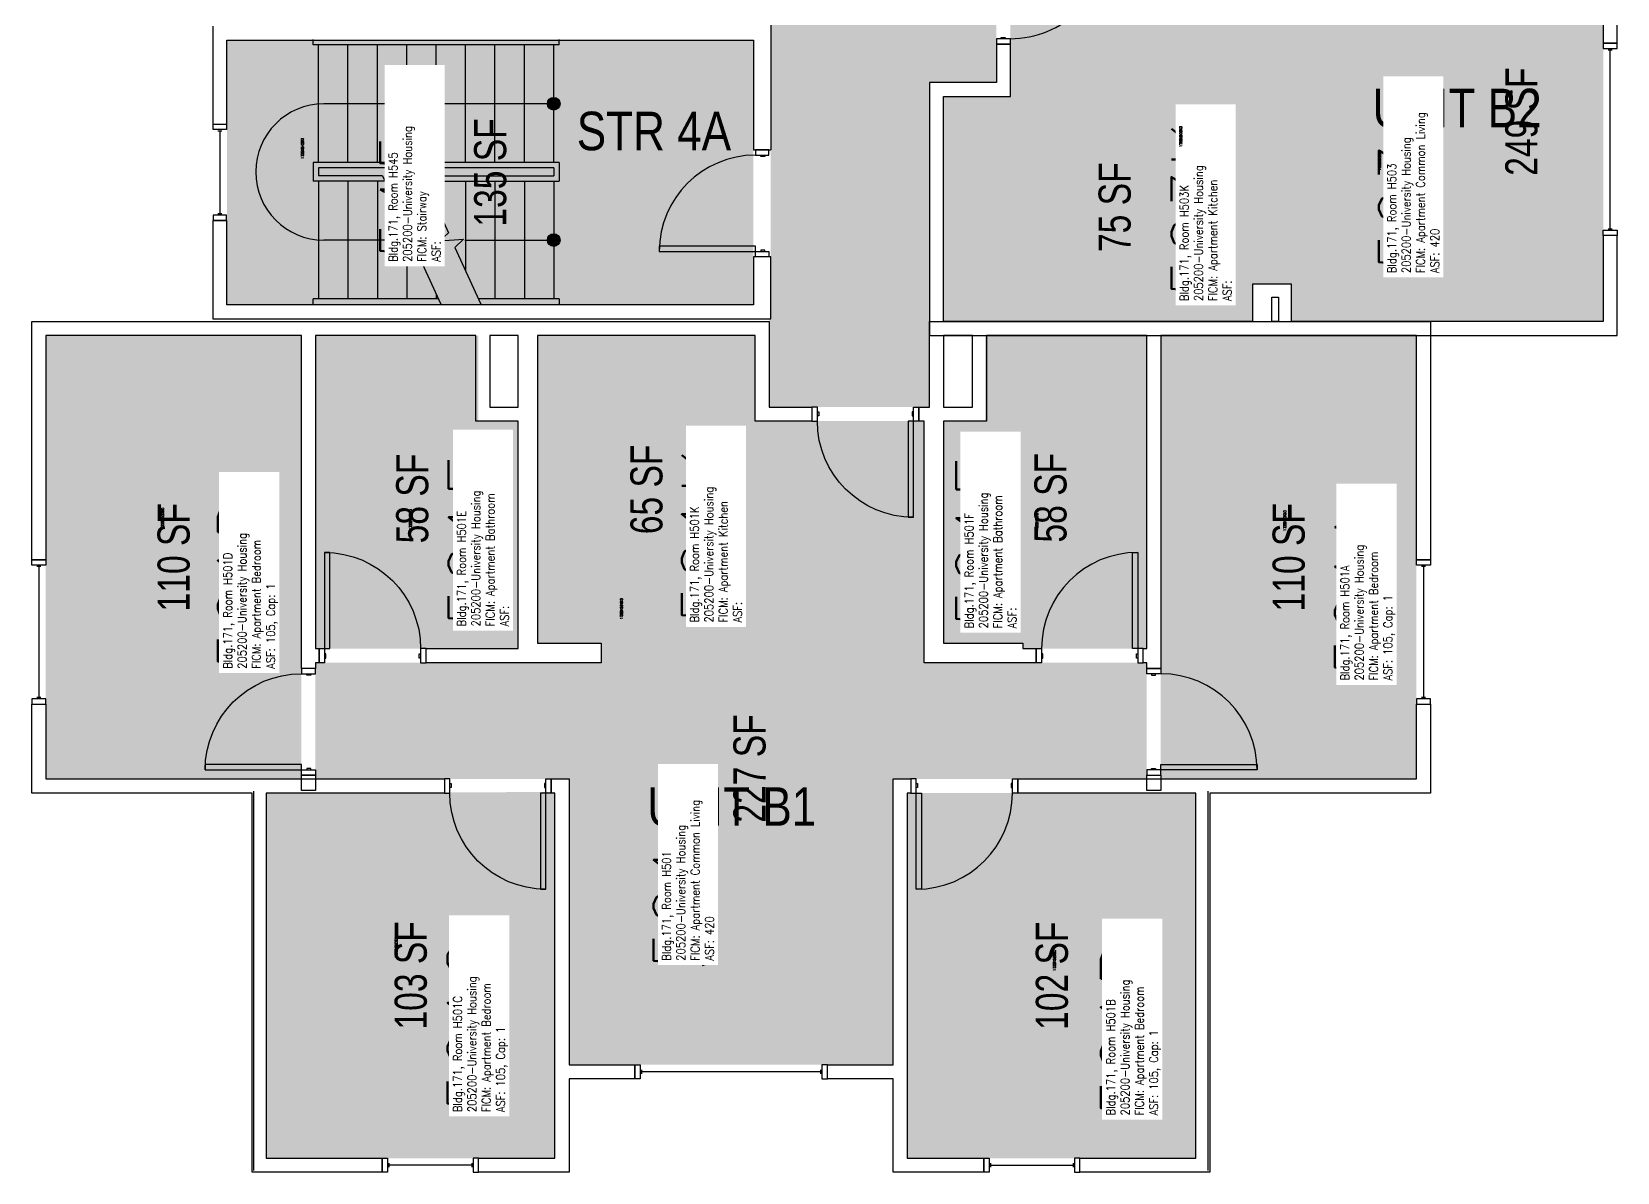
# Model space of a CAD drawing. Header units: inches. Extents: x -105 to 3698, y -798 to 1624.
# Drawn here: x -102 to 491, y -112 to 315 of the extents above; entities that cross this region are included whole.
import ezdxf
from ezdxf.enums import TextEntityAlignment as Align

# ---------------------------------------------------------------- set-up
doc = ezdxf.new("R2010")
doc.units = ezdxf.units.IN
doc.header["$LTSCALE"] = 96
doc.header["$MEASUREMENT"] = 0
for name, color, linetype in [('A-AREA-IDEN', 1, 'Continuous'), ('A-DOOR', 2, 'Continuous'), ('A-FLOR', 3, 'Continuous'), ('A-GLAZ', 1, 'Continuous'), ('A-IDEN-RNUM', 7, 'Continuous'), ('A-IDEN-SNUM', 4, 'Continuous'), ('A-IDEN-VNUM', 4, 'Continuous'), ('A-WALL', 5, 'Continuous'), ('AREA-TEXT', 3, 'Continuous'), ('Rooms-Category-Color', 7, 'Continuous'), ('Rooms-College-Color', 7, 'Continuous'), ('Rooms-Department-Color', 7, 'Continuous'), ('Rooms-Division-Color', 7, 'Continuous'), ('Rooms-Information', 7, 'Continuous')]:
    doc.layers.add(name, color=color, linetype=linetype)
doc.styles.add('AREA', font='arial.ttf', dxfattribs={"width": 0.75, "height": 12})
doc.styles.add('DIMS', font='ARIALN.TTF')
doc.styles.add('ROOMSNUMBER', font='txt.shx', dxfattribs={"height": 0.03})
doc.styles.add('ROOMVNUMBER', font='simplex.shx', dxfattribs={"width": 0.85})
doc.styles.get("Standard").update_dxf_attribs({"font": 'ARIALN.TTF'})
doc.dimstyles.new('NBA 2004', dxfattribs={"dimscale": 128, "dimtxt": 0.125, "dimasz": 0.09375, "dimexe": 0.125, "dimexo": 0.125, "dimgap": 0.0625, "dimtad": 1, "dimdec": 3, "dimzin": 3, "dimdsep": 46, "dimlunit": 4, "dimtxsty": 'DIMS', "dimblk": 'ARCHTICK', "dimcen": 0.09375, "dimdle": 0.125, "dimclrd": 256, "dimclre": 256, "dimclrt": 2, "dimadec": 0, "dimazin": 0, "dimtfac": 0.75, "dimtdec": 3, "dimtmove": 2, "dimatfit": 2, "dimfxl": 0.125, "dimfrac": 2, "dimtolj": 1, "dimtzin": 0, "dimlwd": -1, "dimlwe": -1, "dimarcsym": 0})

# ---------------------------------------------------------------- blocks, each defined once
blk = doc.blocks.new('_ArchTick')
at = {"color": 0, "linetype": 'ByBlock', "const_width": 0.15}
blk.add_lwpolyline([(-0.5, -0.5), (0.5, 0.5)], dxfattribs=at)

msp = doc.modelspace()

# ---------------------------------------------------------------- hatches: boundary and pattern name
at = {"layer": 'A-FLOR'}
h = msp.add_hatch(color=256, dxfattribs=at)
h.paths.add_polyline_path([(94.92, 286.4), (94.92, 288.98, 0.25479), (92.92, 290.07), (92.92, 285.31, 0.25479)])
h.paths.add_polyline_path([(94.92, 288.98), (94.92, 286.4, 0.294533)])
h.paths.add_polyline_path([(92.92, 287.69), (92.92, 290.07, 0.414214), (90.54, 287.69)])
h.paths.add_polyline_path([(92.92, 285.31), (92.92, 287.69), (90.54, 287.69, 0.414214)])
h = msp.add_hatch(color=256, dxfattribs=at)
h.paths.add_polyline_path([(94.92, 235.4), (94.92, 237.98, 0.25479), (92.92, 239.07), (92.92, 234.31, 0.25479)])
h.paths.add_polyline_path([(94.92, 237.98), (94.92, 235.4, 0.294533)])
h.paths.add_polyline_path([(92.92, 236.69), (92.92, 239.07, 0.414214), (90.54, 236.69)])
h.paths.add_polyline_path([(92.92, 234.31), (92.92, 236.69), (90.54, 236.69, 0.414214)])
at = {"layer": 'Rooms-Category-Color', "true_color": 0xadadad}
for points in [[(173.5, 174.25), (233.5, 174.25), (233.5, 295.64), (258.5, 295.64), (258.5, 377.97), (233.5, 377.97), (233.5, 1108.78), (258.5, 1108.78), (258.5, 1191.11), (233.5, 1191.11), (233.5, 1345.75), (223, 1345.75), (223, 1456.5), (173.5, 1456.5), (173.5, 1093.72), (148.5, 1093.72), (148.5, 1011.39), (173.5, 1011.39), (173.5, 827.36), (148.5, 827.36), (148.5, 745.03), (173.5, 745.03), (174.12, 207.25), (173.51, 207.25), (173.5, 206.25)], [(-29.38, 311.5), (167.62, 311.5), (167.62, 212.5), (-29.38, 212.51)]]:
    msp.add_hatch(color=253, dxfattribs=at).paths.add_polyline_path(points)
at = {"layer": 'Rooms-Category-Color', "true_color": 0x728ef3}
for points in [[(364.5, 616.75), (364.5, 341.75), (485.5, 341.75), (485.5, 206.25), (368.87, 206.25), (368.87, 290.39), (263.75, 290.39), (263.75, 351.52), (272.7, 351.52), (272.7, 356.77), (263.75, 356.77), (263.75, 377.97), (313.12, 377.97), (313.12, 356.77), (306.7, 356.77), (306.7, 351.52), (320.37, 351.52), (320.37, 383.22), (306.5, 383.22), (306.5, 411.97), (320.37, 411.97), (320.37, 588), (306.5, 588), (306.5, 616.75)], [(354.25, 206.25), (238.75, 206.25), (238.75, 290.39), (368.87, 290.39), (368.87, 220.25), (354.25, 220.25)], [(-1.5, 201), (-97.13, 201), (-97.13, 35.12), (-1.5, 35.12)], [(64.73, 201), (3.75, 201), (3.75, 83.87), (79.62, 83.87), (79.62, 169), (64.73, 169)], [(168.25, 201), (86.87, 201), (86.87, 85.87), (168.25, 85.87)], [(314.75, 201), (314.75, 83.87), (268.38, 83.87), (268.38, 85.87), (238.76, 85.87), (238.76, 169), (254.22, 169), (254.22, 201), (316.26, 201)], [(415.62, 201), (320, 201), (320, 76.49), (320, 35.12), (415.62, 35.12)], [(168.25, 169), (231.51, 169), (231.51, 78.62), (314.75, 78.62), (314.75, 35.12), (219.87, 35.12), (219.87, -71.75), (98.62, -71.75), (98.62, 35.12), (3.75, 35.12), (3.75, 78.62), (110.62, 78.62), (110.62, 85.87), (168.25, 85.87)], [(93.37, 30.25), (-14.63, 29.87), (-14.63, -106.75), (93.37, -106.75)], [(333.12, 29.87), (225.48, 29.87), (225.22, -106.75), (333.12, -106.75)]]:
    msp.add_hatch(color=171, dxfattribs=at).paths.add_polyline_path(points)
at = {"layer": 'Rooms-College-Color', "true_color": 0xadadad}
for points in [[(173.5, 174.25), (233.5, 174.25), (233.5, 295.64), (258.5, 295.64), (258.5, 377.97), (233.5, 377.97), (233.5, 1108.78), (258.5, 1108.78), (258.5, 1191.11), (233.5, 1191.11), (233.5, 1345.75), (223, 1345.75), (223, 1456.5), (173.5, 1456.5), (173.5, 1093.72), (148.5, 1093.72), (148.5, 1011.39), (173.5, 1011.39), (173.5, 827.36), (148.5, 827.36), (148.5, 745.03), (173.5, 745.03), (174.12, 207.25), (173.51, 207.25), (173.5, 206.25)], [(364.5, 616.75), (364.5, 341.75), (485.5, 341.75), (485.5, 206.25), (368.87, 206.25), (368.87, 290.39), (263.75, 290.39), (263.75, 351.52), (272.7, 351.52), (272.7, 356.77), (263.75, 356.77), (263.75, 377.97), (313.12, 377.97), (313.12, 356.77), (306.7, 356.77), (306.7, 351.52), (320.37, 351.52), (320.37, 383.22), (306.5, 383.22), (306.5, 411.97), (320.37, 411.97), (320.37, 588), (306.5, 588), (306.5, 616.75)], [(-29.38, 311.5), (167.62, 311.5), (167.62, 212.5), (-29.38, 212.51)], [(354.25, 206.25), (238.75, 206.25), (238.75, 290.39), (368.87, 290.39), (368.87, 220.25), (354.25, 220.25)], [(-1.5, 201), (-97.13, 201), (-97.13, 35.12), (-1.5, 35.12)], [(64.73, 201), (3.75, 201), (3.75, 83.87), (79.62, 83.87), (79.62, 169), (64.73, 169)], [(168.25, 201), (86.87, 201), (86.87, 85.87), (168.25, 85.87)], [(314.75, 201), (314.75, 83.87), (268.38, 83.87), (268.38, 85.87), (238.76, 85.87), (238.76, 169), (254.22, 169), (254.22, 201), (316.26, 201)], [(415.62, 201), (320, 201), (320, 76.49), (320, 35.12), (415.62, 35.12)], [(168.25, 169), (231.51, 169), (231.51, 78.62), (314.75, 78.62), (314.75, 35.12), (219.87, 35.12), (219.87, -71.75), (98.62, -71.75), (98.62, 35.12), (3.75, 35.12), (3.75, 78.62), (110.62, 78.62), (110.62, 85.87), (168.25, 85.87)], [(93.37, 30.25), (-14.63, 29.87), (-14.63, -106.75), (93.37, -106.75)], [(333.12, 29.87), (225.48, 29.87), (225.22, -106.75), (333.12, -106.75)]]:
    msp.add_hatch(color=253, dxfattribs=at).paths.add_polyline_path(points)
at = {"layer": 'Rooms-Department-Color', "true_color": 0xacacac}
for points in [[(173.5, 174.25), (233.5, 174.25), (233.5, 295.64), (258.5, 295.64), (258.5, 377.97), (233.5, 377.97), (233.5, 1108.78), (258.5, 1108.78), (258.5, 1191.11), (233.5, 1191.11), (233.5, 1345.75), (223, 1345.75), (223, 1456.5), (173.5, 1456.5), (173.5, 1093.72), (148.5, 1093.72), (148.5, 1011.39), (173.5, 1011.39), (173.5, 827.36), (148.5, 827.36), (148.5, 745.03), (173.5, 745.03), (174.12, 207.25), (173.51, 207.25), (173.5, 206.25)], [(-29.38, 311.5), (167.62, 311.5), (167.62, 212.5), (-29.38, 212.51)]]:
    msp.add_hatch(color=253, dxfattribs=at).paths.add_polyline_path(points)
at = {"layer": 'Rooms-Department-Color', "true_color": 0x604aed}
for points in [[(364.5, 616.75), (364.5, 341.75), (485.5, 341.75), (485.5, 206.25), (368.87, 206.25), (368.87, 290.39), (263.75, 290.39), (263.75, 351.52), (272.7, 351.52), (272.7, 356.77), (263.75, 356.77), (263.75, 377.97), (313.12, 377.97), (313.12, 356.77), (306.7, 356.77), (306.7, 351.52), (320.37, 351.52), (320.37, 383.22), (306.5, 383.22), (306.5, 411.97), (320.37, 411.97), (320.37, 588), (306.5, 588), (306.5, 616.75)], [(354.25, 206.25), (238.75, 206.25), (238.75, 290.39), (368.87, 290.39), (368.87, 220.25), (354.25, 220.25)], [(-1.5, 201), (-97.13, 201), (-97.13, 35.12), (-1.5, 35.12)], [(64.73, 201), (3.75, 201), (3.75, 83.87), (79.62, 83.87), (79.62, 169), (64.73, 169)], [(168.25, 201), (86.87, 201), (86.87, 85.87), (168.25, 85.87)], [(314.75, 201), (314.75, 83.87), (268.38, 83.87), (268.38, 85.87), (238.76, 85.87), (238.76, 169), (254.22, 169), (254.22, 201), (316.26, 201)], [(415.62, 201), (320, 201), (320, 76.49), (320, 35.12), (415.62, 35.12)], [(168.25, 169), (231.51, 169), (231.51, 78.62), (314.75, 78.62), (314.75, 35.12), (219.87, 35.12), (219.87, -71.75), (98.62, -71.75), (98.62, 35.12), (3.75, 35.12), (3.75, 78.62), (110.62, 78.62), (110.62, 85.87), (168.25, 85.87)], [(93.37, 30.25), (-14.63, 29.87), (-14.63, -106.75), (93.37, -106.75)], [(333.12, 29.87), (225.48, 29.87), (225.22, -106.75), (333.12, -106.75)]]:
    msp.add_hatch(color=173, dxfattribs=at).paths.add_polyline_path(points)
at = {"layer": 'Rooms-Division-Color', "true_color": 0xadadad}
for points in [[(173.5, 174.25), (233.5, 174.25), (233.5, 295.64), (258.5, 295.64), (258.5, 377.97), (233.5, 377.97), (233.5, 1108.78), (258.5, 1108.78), (258.5, 1191.11), (233.5, 1191.11), (233.5, 1345.75), (223, 1345.75), (223, 1456.5), (173.5, 1456.5), (173.5, 1093.72), (148.5, 1093.72), (148.5, 1011.39), (173.5, 1011.39), (173.5, 827.36), (148.5, 827.36), (148.5, 745.03), (173.5, 745.03), (174.12, 207.25), (173.51, 207.25), (173.5, 206.25)], [(-29.38, 311.5), (167.62, 311.5), (167.62, 212.5), (-29.38, 212.51)]]:
    msp.add_hatch(color=253, dxfattribs=at).paths.add_polyline_path(points)
at = {"layer": 'Rooms-Division-Color', "true_color": 0x604aed}
for points in [[(364.5, 616.75), (364.5, 341.75), (485.5, 341.75), (485.5, 206.25), (368.87, 206.25), (368.87, 290.39), (263.75, 290.39), (263.75, 351.52), (272.7, 351.52), (272.7, 356.77), (263.75, 356.77), (263.75, 377.97), (313.12, 377.97), (313.12, 356.77), (306.7, 356.77), (306.7, 351.52), (320.37, 351.52), (320.37, 383.22), (306.5, 383.22), (306.5, 411.97), (320.37, 411.97), (320.37, 588), (306.5, 588), (306.5, 616.75)], [(354.25, 206.25), (238.75, 206.25), (238.75, 290.39), (368.87, 290.39), (368.87, 220.25), (354.25, 220.25)], [(-1.5, 201), (-97.13, 201), (-97.13, 35.12), (-1.5, 35.12)], [(64.73, 201), (3.75, 201), (3.75, 83.87), (79.62, 83.87), (79.62, 169), (64.73, 169)], [(168.25, 201), (86.87, 201), (86.87, 85.87), (168.25, 85.87)], [(314.75, 201), (314.75, 83.87), (268.38, 83.87), (268.38, 85.87), (238.76, 85.87), (238.76, 169), (254.22, 169), (254.22, 201), (316.26, 201)], [(415.62, 201), (320, 201), (320, 76.49), (320, 35.12), (415.62, 35.12)], [(168.25, 169), (231.51, 169), (231.51, 78.62), (314.75, 78.62), (314.75, 35.12), (219.87, 35.12), (219.87, -71.75), (98.62, -71.75), (98.62, 35.12), (3.75, 35.12), (3.75, 78.62), (110.62, 78.62), (110.62, 85.87), (168.25, 85.87)], [(93.37, 30.25), (-14.63, 29.87), (-14.63, -106.75), (93.37, -106.75)], [(333.12, 29.87), (225.48, 29.87), (225.22, -106.75), (333.12, -106.75)]]:
    msp.add_hatch(color=173, dxfattribs=at).paths.add_polyline_path(points)

# ---------------------------------------------------------------- linework, layer by layer
at = {"layer": 'A-DOOR'}
for points in [[(258.5, 312.03), (258.5, 310.03), (263.75, 310.03), (263.75, 312.03)], [(260.25, 312.03), (260.25, 312.53), (261.75, 312.53), (261.75, 312.03)], [(173.37, 268.48), (173.37, 270.48), (168.37, 270.48), (168.37, 268.48)], [(171.87, 268.48), (171.87, 267.98), (170.37, 267.98), (170.37, 268.48)], [(168.37, 232.48), (168.37, 234.48), (132.37, 234.48), (132.37, 232.48)], [(173.37, 232.48), (173.37, 230.48), (168.37, 230.48), (168.37, 232.48)], [(171.87, 232.48), (171.87, 232.98), (170.37, 232.98), (170.37, 232.48)], [(191.51, 174.25), (189.51, 174.25), (189.51, 169), (191.51, 169)], [(191.51, 172.5), (192.01, 172.5), (192.01, 171), (191.51, 171)], [(227.51, 172.5), (227.01, 172.5), (227.01, 171), (227.51, 171)], [(227.51, 174.25), (229.51, 174.25), (229.51, 169), (227.51, 169)], [(227.51, 169), (225.51, 169), (225.51, 133), (227.51, 133)], [(7.12, 83.87), (9.12, 83.87), (9.12, 119.87), (7.12, 119.87)], [(311.37, 83.87), (309.37, 83.87), (309.37, 119.87), (311.37, 119.87)], [(7.12, 78.62), (5.12, 78.62), (5.12, 83.87), (7.12, 83.87)], [(43.12, 78.62), (45.12, 78.62), (45.12, 83.87), (43.12, 83.87)], [(275.37, 78.62), (273.37, 78.62), (273.37, 83.87), (275.37, 83.87)], [(311.37, 78.62), (313.37, 78.62), (313.37, 83.87), (311.37, 83.87)], [(7.12, 80.37), (7.62, 80.37), (7.62, 81.87), (7.12, 81.87)], [(43.12, 80.37), (42.62, 80.37), (42.62, 81.87), (43.12, 81.87)], [(275.37, 80.37), (275.87, 80.37), (275.87, 81.87), (275.37, 81.87)], [(311.37, 80.37), (310.87, 80.37), (310.87, 81.87), (311.37, 81.87)], [(3.75, 74.49), (3.75, 76.49), (-1.5, 76.49), (-1.5, 74.49)], [(2, 74.49), (2, 73.99), (0.5, 73.99), (0.5, 74.49)], [(314.75, 74.49), (314.75, 76.49), (320, 76.49), (320, 74.49)], [(316.5, 74.49), (316.5, 73.99), (318, 73.99), (318, 74.49)], [(-1.5, 38.49), (-1.5, 40.49), (-37.5, 40.49), (-37.5, 38.49)], [(3.75, 38.49), (3.75, 36.49), (-1.5, 36.49), (-1.5, 38.49)], [(2, 38.49), (2, 38.99), (0.5, 38.99), (0.5, 38.49)], [(314.75, 38.49), (314.75, 36.49), (320, 36.49), (320, 38.49)], [(316.5, 38.49), (316.5, 38.99), (318, 38.99), (318, 38.49)], [(320, 38.49), (320, 40.49), (356, 40.49), (356, 38.49)], [(54, 35.12), (52, 35.12), (52, 29.87), (54, 29.87)], [(54, 33.37), (54.5, 33.37), (54.5, 31.87), (54, 31.87)], [(90, 29.87), (88, 29.87), (88, -6.13), (90, -6.13)], [(90, 33.37), (89.5, 33.37), (89.5, 31.87), (90, 31.87)], [(90, 35.12), (92, 35.12), (92, 29.87), (90, 29.87)], [(228.5, 35.12), (226.5, 35.12), (226.5, 29.87), (228.5, 29.87)], [(228.5, 33.37), (229, 33.37), (229, 31.87), (228.5, 31.87)], [(228.5, 29.87), (230.5, 29.87), (230.5, -6.13), (228.5, -6.13)], [(264.5, 33.37), (264, 33.37), (264, 31.87), (264.5, 31.87)], [(264.5, 35.12), (266.5, 35.12), (266.5, 29.87), (264.5, 29.87)]]:
    msp.add_lwpolyline(points, close=True, dxfattribs=at)
for centre, start, end in [((263.75, 348.03), 270, 315), ((168.37, 232.48), 90, 180), ((311.37, 83.87), 90, 180), ((320, 38.49), 0, 90), ((228.5, 29.87), 270, 0)]:
    msp.add_arc(centre, 36, start, end, dxfattribs=at)
at = {"layer": 'A-DOOR', "extrusion": (0, 0, -1)}
for centre, start, end in [((-227.51, 169), 270, 0), ((-7.12, 83.87), 90, 180), ((1.5, 38.49), 0, 90), ((-90, 29.87), 270, 0)]:
    msp.add_arc(centre, 36, start, end, dxfattribs=at)
at = {"layer": 'A-FLOR'}
for p, q in [((2.92, 309.69), (2.92, 311.69)), ((94.92, 309.69), (2.92, 309.69)), ((4.92, 265.69), (4.92, 309.69)), ((15.92, 265.69), (15.92, 309.69)), ((26.92, 265.69), (26.92, 309.69)), ((37.92, 265.69), (37.92, 309.69)), ((48.92, 265.69), (48.92, 309.69)), ((59.92, 265.69), (59.92, 309.69)), ((70.92, 265.69), (70.92, 309.69)), ((81.92, 265.69), (81.92, 309.69)), ((92.92, 265.69), (92.92, 309.69)), ((94.92, 309.69), (94.92, 311.69)), ((92.92, 287.69), (6.92, 287.69)), ((2.92, 265.69), (2.92, 258.69)), ((94.92, 265.69), (2.92, 265.69)), ((4.92, 263.69), (4.92, 260.69)), ((92.92, 263.69), (4.92, 263.69)), ((92.92, 263.69), (92.92, 260.69)), ((94.92, 265.69), (94.92, 258.69)), ((29.7, 258.69), (2.92, 258.69)), ((28.79, 260.69), (4.92, 260.69)), ((4.92, 258.69), (4.92, 214.69)), ((15.92, 258.69), (15.92, 214.69)), ((26.92, 258.69), (26.92, 214.69)), ((26.92, 258.69), (26.92, 214.69)), ((43.79, 260.69), (92.92, 260.69)), ((44.7, 258.69), (94.92, 258.69)), ((48.92, 258.69), (48.92, 249.44)), ((59.92, 258.69), (59.92, 225.28)), ((70.92, 258.69), (70.92, 214.69)), ((81.92, 258.69), (81.92, 214.69)), ((92.92, 258.69), (92.92, 214.69)), ((37.92, 240.64), (37.92, 238.87)), ((37.92, 236.56), (37.92, 214.69)), ((2.92, 212.69), (2.92, 214.69)), ((49.74, 214.69), (2.92, 214.69)), ((48.92, 216.5), (48.92, 214.69)), ((94.92, 214.69), (64.74, 214.69)), ((94.92, 214.69), (94.92, 212.69))]:
    msp.add_line(p, q, dxfattribs=at)
for points in [[(28.79, 260.69), (38.49, 239.43), (35.35, 236.36), (44.1, 237.03), (40.96, 233.96), (50.65, 212.69)], [(43.79, 260.69), (53.49, 239.43), (50.35, 236.36), (59.1, 237.03), (55.96, 233.96), (65.65, 212.69)]]:
    msp.add_lwpolyline(points, dxfattribs=at)
for centre in [(92.92, 287.69), (92.92, 236.69)]:
    msp.add_circle(centre, 2.38, dxfattribs=at)
msp.add_arc((6.92, 262.19), 25.5, 90, 270, dxfattribs=at)
at = {"layer": 'A-GLAZ'}
for p, q in [((487.38, 307.86), (488.88, 307.86)), ((488.13, 240.86), (488.13, 307.86)), ((-31.25, 277.5), (-32.75, 277.5)), ((-32, 277.5), (-32, 246.5)), ((-31.25, 246.5), (-32.75, 246.5)), ((487.38, 240.86), (488.88, 240.86)), ((-99, 114.59), (-100.5, 114.59)), ((-99.75, 114.59), (-99.75, 65.59)), ((419, 114.59), (417.5, 114.59)), ((418.25, 114.59), (418.25, 65.59)), ((-99, 65.59), (-100.5, 65.59)), ((419, 65.59), (417.5, 65.59)), ((125.75, -73.63), (125.75, -75.13)), ((192.75, -74.38), (125.75, -74.38)), ((192.75, -73.63), (192.75, -75.13)), ((31.25, -108.63), (31.25, -110.13)), ((62.25, -109.38), (31.25, -109.38)), ((62.25, -108.63), (62.25, -110.13)), ((256.25, -108.63), (256.25, -110.13)), ((256.25, -109.38), (287.25, -109.38)), ((287.25, -108.63), (287.25, -110.13))]:
    msp.add_line(p, q, dxfattribs=at)
for points in [[(490.75, 308.36), (490.75, 310.36), (485.5, 310.36), (485.5, 308.36)], [(-34.5, 278), (-34.5, 280), (-29.5, 280), (-29.5, 278)], [(-34.5, 246), (-34.5, 244), (-29.5, 244), (-29.5, 246)], [(490.75, 240.36), (490.75, 238.36), (485.5, 238.36), (485.5, 240.36)], [(-102.38, 115.09), (-102.38, 117.09), (-97.13, 117.09), (-97.13, 115.09)], [(415.62, 115.09), (415.62, 117.09), (420.87, 117.09), (420.87, 115.09)], [(-102.38, 65.09), (-102.38, 63.09), (-97.13, 63.09), (-97.13, 65.09)], [(415.62, 65.09), (415.62, 63.09), (420.87, 63.09), (420.87, 65.09)], [(125.25, -77), (123.25, -77), (123.25, -71.75), (125.25, -71.75)], [(193.25, -77), (195.25, -77), (195.25, -71.75), (193.25, -71.75)], [(30.75, -112), (28.75, -112), (28.75, -106.75), (30.75, -106.75)], [(62.75, -112), (64.75, -112), (64.75, -106.75), (62.75, -106.75)], [(255.75, -112), (253.75, -112), (253.75, -106.75), (255.75, -106.75)], [(287.75, -112), (289.75, -112), (289.75, -106.75), (287.75, -106.75)]]:
    msp.add_lwpolyline(points, close=True, dxfattribs=at)
at = {"layer": 'A-WALL'}
for p, q in [((485.5, 341.75), (485.5, 310.36)), ((490.75, 310.36), (490.75, 341.75)), ((174.12, 322.75), (174.12, 270.48)), ((-34.63, 316.75), (-34.63, 280)), ((-29.38, 280), (-29.38, 311.5)), ((-29.38, 311.5), (167.62, 311.5)), ((167.62, 311.5), (167.62, 270.48)), ((263.75, 310.03), (258.5, 310.03)), ((258.5, 310.03), (258.5, 295.64)), ((263.75, 290.39), (263.75, 310.03)), ((485.5, 310.36), (490.75, 310.36)), ((233.5, 295.64), (233.5, 201)), ((258.5, 295.64), (233.5, 295.64)), ((238.75, 206.25), (238.75, 290.39)), ((238.75, 290.39), (263.75, 290.39)), ((-34.63, 280), (-29.38, 280)), ((167.62, 270.48), (174.12, 270.48)), ((-29.38, 244), (-34.63, 244)), ((-34.63, 244), (-34.63, 207.25)), ((-29.38, 212.5), (-29.38, 244)), ((490.75, 238.36), (485.5, 238.36)), ((485.5, 238.36), (485.5, 206.25)), ((490.75, 201), (490.75, 238.36)), ((174.12, 230.48), (167.62, 230.48)), ((167.62, 230.48), (167.62, 212.5)), ((174.12, 207.25), (174.12, 230.48)), ((354.25, 220.25), (354.25, 206.25)), ((368.87, 220.25), (354.25, 220.25)), ((368.87, 206.25), (368.87, 220.25)), ((361.5, 206.25), (361.5, 215.37)), ((361.5, 215.37), (364, 215.37)), ((364, 215.37), (364, 206.25)), ((167.62, 212.5), (-29.38, 212.5)), ((-102.38, 206.25), (173.5, 206.25)), ((-102.38, 117.09), (-102.38, 206.25)), ((-34.63, 207.25), (174.12, 207.25)), ((173.5, 206.25), (173.5, 174.25)), ((233.5, 206.25), (420.87, 206.25)), ((233.5, 174.25), (233.5, 206.25)), ((354.25, 206.25), (238.75, 206.25)), ((364, 206.25), (361.5, 206.25)), ((485.5, 206.25), (368.87, 206.25)), ((420.87, 206.25), (420.87, 117.09)), ((-1.5, 201), (-97.13, 201)), ((-97.13, 201), (-97.13, 117.09)), ((-1.5, 76.49), (-1.5, 201)), ((63.75, 201), (3.75, 201)), ((3.75, 201), (3.75, 83.87)), ((63.75, 169), (63.75, 201)), ((79.62, 201), (69, 201)), ((69, 201), (69, 174.25)), ((79.62, 174.25), (79.62, 201)), ((168.25, 201), (86.87, 201)), ((86.87, 201), (86.87, 85.87)), ((168.25, 169), (168.25, 201)), ((233.5, 201), (490.75, 201)), ((249.5, 201), (238.75, 201)), ((238.75, 201), (238.75, 174.25)), ((249.5, 174.25), (249.5, 201)), ((314.75, 201), (254.75, 201)), ((254.75, 201), (254.75, 169)), ((314.75, 83.87), (314.75, 201)), ((415.62, 201), (320, 201)), ((320, 201), (320, 76.49)), ((415.62, 117.09), (415.62, 201)), ((69, 174.25), (79.62, 174.25)), ((173.5, 174.25), (189.51, 174.25)), ((189.51, 174.25), (189.51, 169)), ((229.51, 169), (229.51, 174.25)), ((229.51, 174.25), (233.5, 174.25)), ((238.75, 174.25), (249.5, 174.25)), ((79.62, 169), (63.75, 169)), ((79.62, 83.87), (79.62, 169)), ((189.51, 169), (168.25, 169)), ((231.51, 169), (229.51, 169)), ((231.51, 78.62), (231.51, 169)), ((238.76, 169), (238.76, 85.87)), ((254.75, 169), (238.76, 169)), ((-97.13, 117.09), (-102.38, 117.09)), ((420.87, 117.09), (415.62, 117.09)), ((3.75, 83.87), (5.12, 83.87)), ((5.12, 83.87), (5.12, 78.62)), ((45.12, 78.62), (45.12, 83.87)), ((45.12, 83.87), (79.62, 83.87)), ((86.87, 85.87), (110.62, 85.87)), ((110.62, 85.87), (110.62, 78.62)), ((238.76, 85.87), (268.38, 85.87)), ((268.38, 85.87), (268.38, 83.87)), ((268.38, 83.87), (273.37, 83.87)), ((273.37, 83.87), (273.37, 78.62)), ((313.37, 78.62), (313.37, 83.87)), ((313.37, 83.87), (314.75, 83.87)), ((5.12, 78.62), (3.75, 78.62)), ((3.75, 78.62), (3.75, 76.49)), ((82.37, 78.62), (45.12, 78.62)), ((110.62, 78.62), (82.37, 78.62)), ((266, 78.62), (231.51, 78.62)), ((273.37, 78.62), (266, 78.62)), ((314.75, 78.62), (313.37, 78.62)), ((314.75, 76.49), (314.75, 78.62)), ((3.75, 76.49), (-1.5, 76.49)), ((320, 76.49), (314.75, 76.49)), ((-102.38, 29.87), (-102.38, 63.09)), ((-102.38, 63.09), (-97.13, 63.09)), ((-97.13, 63.09), (-97.13, 35.12)), ((415.62, 35.12), (415.62, 63.09)), ((415.62, 63.09), (420.87, 63.09)), ((420.87, 63.09), (420.87, 29.87)), ((-1.5, 30.87), (-1.5, 36.49)), ((-1.5, 36.49), (3.75, 36.49)), ((3.75, 36.49), (3.75, 30.87)), ((314.75, 30.87), (314.75, 36.49)), ((314.75, 36.49), (320, 36.49)), ((320, 36.49), (320, 30.87)), ((-19.88, 29.87), (-102.38, 29.87)), ((-97.13, 35.12), (52, 35.12)), ((-19.88, -112), (-19.88, 29.87)), ((-19.25, -111.38), (-19.25, 30.5)), ((-14.63, 29.87), (-14.63, -106.75)), ((52, 29.87), (-14.63, 29.87)), ((3.75, 30.87), (-1.5, 30.87)), ((52, 35.12), (52, 29.87)), ((92, 29.87), (92, 35.12)), ((92, 35.12), (98.62, 35.12)), ((93.37, 29.87), (92, 29.87)), ((93.37, -106.75), (93.37, 29.87)), ((98.62, 35.12), (98.62, -71.75)), ((219.87, 35.12), (226.5, 35.12)), ((219.87, -71.75), (219.87, 35.12)), ((226.5, 29.87), (225.12, 29.87)), ((225.12, 29.87), (225.12, -106.75)), ((226.5, 35.12), (226.5, 29.87)), ((266.5, 29.87), (266.5, 35.12)), ((266.5, 35.12), (415.62, 35.12)), ((333.12, 29.87), (266.5, 29.87)), ((320, 30.87), (314.75, 30.87)), ((333.12, -106.75), (333.12, 29.87)), ((337.75, -111.38), (337.75, 30.5)), ((338.37, 29.87), (338.37, -112)), ((420.87, 29.87), (338.37, 29.87)), ((98.62, -71.75), (123.25, -71.75)), ((123.25, -77), (98.62, -77)), ((98.62, -77), (98.62, -112)), ((123.25, -71.75), (123.25, -77)), ((195.25, -77), (195.25, -71.75)), ((195.25, -71.75), (219.87, -71.75)), ((219.87, -77), (195.25, -77)), ((219.87, -112), (219.87, -77)), ((-14.63, -106.75), (28.75, -106.75)), ((28.75, -106.75), (28.75, -112)), ((64.75, -112), (64.75, -106.75)), ((64.75, -106.75), (93.37, -106.75)), ((225.12, -106.75), (253.75, -106.75)), ((253.75, -106.75), (253.75, -112)), ((289.75, -112), (289.75, -106.75)), ((289.75, -106.75), (333.12, -106.75)), ((28.75, -112), (-19.88, -112)), ((98.62, -112), (64.75, -112)), ((253.75, -112), (219.87, -112)), ((338.37, -112), (289.75, -112))]:
    msp.add_line(p, q, dxfattribs=at)

# ---------------------------------------------------------------- texts
at = {"layer": 'A-AREA-IDEN'}
for s, p in [('UNIT B2', (430.84, 278.91)), ('STR 4A', (130.38, 270.31)), ('UNIT B1', (159.51, 17.61))]:
    msp.add_text(s, height=14.4, dxfattribs=at).set_placement(p, align=Align.CENTER)
at = {"layer": 'A-IDEN-RNUM', "style": 'ROOMSNUMBER', "width": 0.85}
for s, p in [('0545-00', (-1.13, 270.97)), ('0503-K0', (327.46, 275.38)), ('0503-00', (401.85, 266.5)), ('0501-D0', (-53.41, 132.61)), ('0501-E0', (39.33, 132.19)), ('0501-F0', (273.66, 131.78)), ('0501-A0', (366.4, 131.78)), ('0501-K0', (118.25, 98.79)), ('0501-00', (144.49, -14.56)), ('0501-C0', (33.99, -27.82)), ('0501-B0', (280.17, -32.76))]:
    msp.add_text(s, height=1, rotation=90, dxfattribs=at).set_placement(p, align=Align.MIDDLE_CENTER)
at = {"layer": 'A-IDEN-SNUM', "style": 'ROOMSNUMBER', "width": 0.85}
for s, p in [('1710H503K0', (327.46, 275.38)), ('1710H54500', (-1.13, 270.97)), ('1710H50300', (401.85, 266.5)), ('1710H501D0', (-53.41, 132.61)), ('1710H501E0', (39.33, 132.19)), ('1710H501F0', (273.66, 131.78)), ('1710H501A0', (366.4, 131.78)), ('1710H501K0', (118.25, 98.79)), ('1710H50100', (144.49, -14.56)), ('1710H501C0', (33.99, -27.82)), ('1710H501B0', (280.17, -32.76))]:
    msp.add_text(s, height=1, rotation=90, dxfattribs=at).set_placement(p, align=Align.MIDDLE_CENTER)
at = {"layer": 'A-IDEN-VNUM', "style": 'ROOMVNUMBER', "width": 0.85}
for s, p in [('545', (39.26, 253.12)), ('503K', (335.18, 247.56)), ('503', (412.84, 248.91)), ('501E', (64.83, 123.6)), ('501K', (152.02, 125.51)), ('501F', (254.7, 122.87)), ('501D', (-21.55, 108.2)), ('501A', (396.38, 104.72)), ('501', (141.51, -12.39)), ('501C', (64.45, -57.19)), ('501B', (308.76, -58.87))]:
    msp.add_text(s, height=22.5, rotation=90, dxfattribs=at).set_placement(p, align=Align.MIDDLE_CENTER)
at = {"layer": 'AREA-TEXT', "style": 'AREA', "width": 0.75}
for s, p in [('249 SF', (454.86, 281.01)), ('135 SF', (69.13, 262)), ('75 SF', (302.71, 248.99)), ('58 SF', (39.96, 140.02)), ('65 SF', (127.56, 143.44)), ('58 SF', (278.71, 140.32)), ('110 SF', (-49.31, 118.06)), ('110 SF', (367.81, 118.06)), ('227 SF', (166.12, 39.06)), ('103 SF', (39.4, -38.34)), ('102 SF', (279.24, -38.47))]:
    msp.add_text(s, height=12, rotation=90, dxfattribs=at).set_placement(p, align=Align.MIDDLE_CENTER)

# ---------------------------------------------------------------- leaders
at = {"layer": 'A-FLOR'}
for points in [[(33.21, 236.69), (6.92, 236.69)], [(59.61, 236.69), (92.92, 236.69)]]:
    msp.add_leader(points, dimstyle='NBA 2004', override={"dimscale": 96, "dimasz": 0.09375, "dimgap": 0.0625, "dimtad": 0}, dxfattribs=at)

# ---------------------------------------------------------------- next in the draw order: texts
at = {"layer": 'Rooms-Information', "char_height": 3.2143, "width": 72, "attachment_point": 7, "rotation": 90, "style": 'ROOMVNUMBER', "bg_fill": 3, "box_fill_scale": 1.5, "bg_fill_color": 256, "bg_fill_true_color": 13158600, "bg_fill_transparency": 0}
for s, insert in [('Bldg.171, Room H545^M^J205200-University Housing^M^JFICM: Stairway^M^JASF: ', (50.51, 228.53)), ('Bldg.171, Room H503^M^J205200-University Housing^M^JFICM: Apartment Common Living^M^JASF: 420', (424.09, 224.32)), ('Bldg.171, Room H503K^M^J205200-University Housing^M^JFICM: Apartment Kitchen^M^JASF: ', (346.43, 213.86)), ('Bldg.171, Room H501K^M^J205200-University Housing^M^JFICM: Apartment Kitchen^M^JASF: ', (163.27, 93.63)), ('Bldg.171, Room H501E^M^J205200-University Housing^M^JFICM: Apartment Bathroom^M^JASF: ', (76.08, 92.18)), ('Bldg.171, Room H501F^M^J205200-University Housing^M^JFICM: Apartment Bathroom^M^JASF: ', (265.95, 91.45)), ('Bldg.171, Room H501D^M^J205200-University Housing^M^JFICM: Apartment Bedroom^M^JASF: 105, Cap: 1', (-10.3, 76.32)), ('Bldg.171, Room H501A^M^J205200-University Housing^M^JFICM: Apartment Bedroom^M^JASF: 105, Cap: 1', (407.63, 71.93)), ('Bldg.171, Room H501^M^J205200-University Housing^M^JFICM: Apartment Common Living^M^JASF: 420', (152.76, -32.88)), ('Bldg.171, Room H501C^M^J205200-University Housing^M^JFICM: Apartment Bedroom^M^JASF: 105, Cap: 1', (75.7, -89.52)), ('Bldg.171, Room H501B^M^J205200-University Housing^M^JFICM: Apartment Bedroom^M^JASF: 105, Cap: 1', (320.01, -90.74))]:
    msp.add_mtext(s, dxfattribs=dict(at, insert=insert))

doc.saveas('drawing.dxf')
